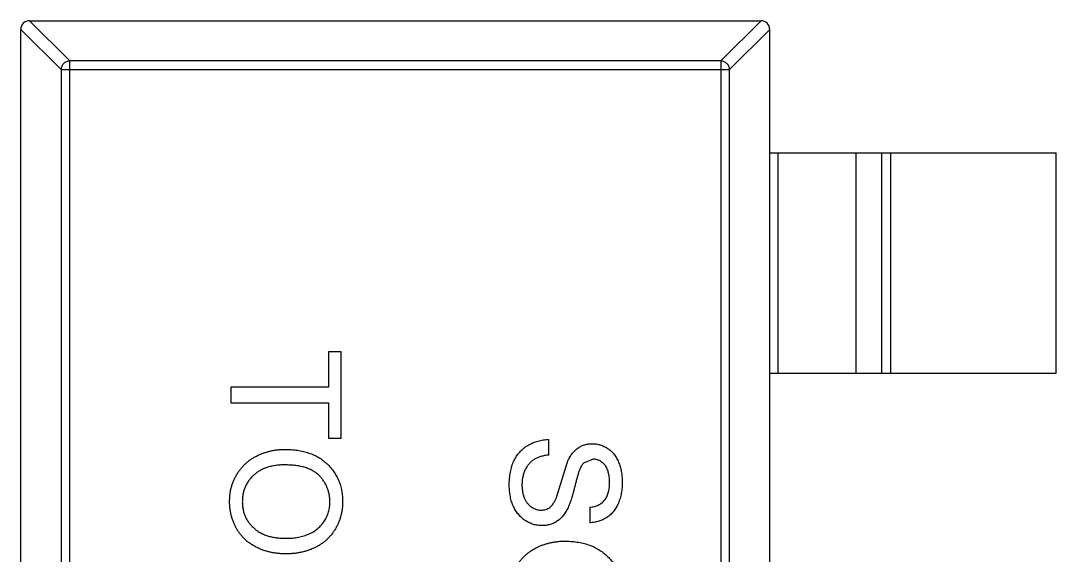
# Model space of a CAD drawing. Header units: inches. Extents: x -190 to 160, y -110 to 38.
# Drawn here: x 52.569 to 54.919, y -39.335 to -38.122 of the extents above; entities that cross this region are included whole.
import ezdxf

# ---------------------------------------------------------------- set-up
doc = ezdxf.new("R2010")
doc.units = ezdxf.units.IN
doc.header["$LTSCALE"] = 1.21
doc.header["$MEASUREMENT"] = 0
doc.layers.get('0').update_dxf_attribs({"linetype": 'CONTINUOUS'})

msp = doc.modelspace()

# ---------------------------------------------------------------- linework, layer by layer
at = {"color": 7, "linetype": 'Continuous'}
for p, q in [((52.5883, -38.1218), (52.6798, -38.2132)), ((52.5886, -38.1218), (54.2486, -38.1218)), ((54.1575, -38.2132), (54.2489, -38.1218)), ((52.6601, -38.2329), (52.5686, -38.1415)), ((52.5686, -41.1018), (52.5686, -38.1418)), ((54.2686, -38.1415), (54.1772, -38.2329)), ((54.2686, -41.1018), (54.2686, -38.1418)), ((52.6601, -38.2329), (52.6601, -41.0107)), ((52.6601, -38.2329), (54.1772, -38.2329)), ((52.6798, -41.0304), (52.6798, -38.2132)), ((54.1575, -38.2132), (52.6798, -38.2132)), ((54.1575, -38.2132), (54.1575, -41.0304)), ((54.1772, -41.0107), (54.1772, -38.2329)), ((54.2686, -38.4218), (54.9186, -38.4218)), ((54.2864, -38.4218), (54.2864, -38.9218)), ((54.4647, -38.9218), (54.4647, -38.4218)), ((54.5227, -38.9218), (54.5227, -38.4218)), ((54.5425, -38.4218), (54.5425, -38.9218)), ((54.9186, -38.9218), (54.9186, -38.4218)), ((53.267, -38.8735), (53.267, -38.9536)), ((53.2958, -38.8735), (53.267, -38.8735)), ((53.2958, -39.069), (53.2958, -38.8735)), ((54.2686, -38.9218), (54.9186, -38.9218)), ((53.0458, -38.9536), (53.0458, -38.9888)), ((53.267, -38.9536), (53.0458, -38.9536)), ((53.0458, -38.9888), (53.267, -38.9888)), ((53.267, -38.9888), (53.267, -39.069)), ((53.267, -39.069), (53.2958, -39.069)), ((53.767, -39.1074), (53.767, -39.0722)), ((53.7835, -39.2058), (53.8112, -39.1187)), ((53.8675, -39.117), (53.8454, -39.126)), ((53.8599, -39.226), (53.8599, -39.2613))]:
    msp.add_line(p, q, dxfattribs=at)
for centre, start, end in [((52.5886, -38.1418), 90, 180), ((54.2486, -38.1418), 0, 90)]:
    msp.add_arc(centre, 0.02, start, end, dxfattribs=at)
for points, knots in [([(52.6798, -38.2132), (52.6772, -38.2133), (52.6721, -38.2145), (52.6657, -38.2189), (52.6613, -38.2253), (52.6601, -38.2304), (52.6601, -38.2329)], [0, 0, 0, 0, 0.249032, 0.5, 0.750968, 1, 1, 1, 1]), ([(54.1772, -38.2329), (54.1771, -38.2304), (54.176, -38.2253), (54.1716, -38.2189), (54.1651, -38.2145), (54.16, -38.2133), (54.1575, -38.2132)], [0, 0, 0, 0, 0.249032, 0.5, 0.750968, 1, 1, 1, 1]), ([(53.6773, -39.1769), (53.6773, -39.1742), (53.6773, -39.1688), (53.6779, -39.161), (53.6786, -39.1535), (53.6798, -39.1463), (53.6813, -39.1395), (53.6831, -39.133), (53.6852, -39.1268), (53.6876, -39.121), (53.6905, -39.1155), (53.6935, -39.1103), (53.697, -39.1054), (53.7009, -39.1009), (53.7049, -39.0965), (53.7094, -39.0926), (53.7142, -39.0889), (53.7193, -39.0856), (53.7246, -39.0826), (53.7302, -39.0799), (53.7359, -39.0777), (53.7418, -39.0758), (53.7478, -39.0743), (53.7541, -39.0732), (53.7605, -39.0724), (53.7648, -39.0723), (53.767, -39.0722)], [0, 0, 0, 0, 0.052493, 0.102825, 0.151397, 0.198033, 0.242876, 0.285999, 0.327849, 0.368395, 0.407852, 0.446838, 0.485166, 0.523341, 0.561602, 0.59992, 0.638496, 0.677791, 0.71729, 0.756605, 0.796068, 0.835886, 0.875714, 0.916263, 0.95776, 1, 1, 1, 1]), ([(53.0426, -39.2132), (53.0427, -39.2103), (53.0428, -39.2046), (53.0436, -39.1962), (53.0449, -39.188), (53.0467, -39.1801), (53.0492, -39.1723), (53.0521, -39.1648), (53.0555, -39.1576), (53.0594, -39.1506), (53.0638, -39.1439), (53.0687, -39.1376), (53.0738, -39.1318), (53.0795, -39.1264), (53.0854, -39.1213), (53.0918, -39.1167), (53.0986, -39.1125), (53.1057, -39.1088), (53.113, -39.1054), (53.1205, -39.1026), (53.1281, -39.1001), (53.1358, -39.0981), (53.1436, -39.0965), (53.1515, -39.0955), (53.1595, -39.0947), (53.1648, -39.0946), (53.1675, -39.0946)], [0, 0, 0, 0, 0.044697, 0.088534, 0.131409, 0.173814, 0.215715, 0.257247, 0.298848, 0.340604, 0.382029, 0.42297, 0.463632, 0.504048, 0.544591, 0.584964, 0.626265, 0.667979, 0.709943, 0.751382, 0.792619, 0.833948, 0.875008, 0.916446, 0.957907, 1, 1, 1, 1]), ([(53.1675, -39.0946), (53.1726, -39.0947), (53.1823, -39.0949), (53.1965, -39.0964), (53.2099, -39.099), (53.2225, -39.1027), (53.2342, -39.1073), (53.2451, -39.113), (53.2551, -39.1198), (53.2643, -39.1276), (53.2724, -39.1362), (53.2796, -39.1454), (53.2856, -39.1553), (53.2906, -39.1657), (53.2944, -39.1768), (53.297, -39.1884), (53.2988, -39.2007), (53.299, -39.2091), (53.2991, -39.2133)], [0, 0, 0, 0, 0.075226, 0.146575, 0.2145, 0.27953, 0.342403, 0.403496, 0.463762, 0.523864, 0.583252, 0.641302, 0.698898, 0.756295, 0.814628, 0.874325, 0.935783, 1, 1, 1, 1]), ([(53.8112, -39.1187), (53.8128, -39.1158), (53.8158, -39.1101), (53.8213, -39.1024), (53.8274, -39.096), (53.8341, -39.0908), (53.8412, -39.0867), (53.8489, -39.0839), (53.8569, -39.0821), (53.8624, -39.0819), (53.8652, -39.0818)], [0, 0, 0, 0, 0.144805, 0.279512, 0.406394, 0.527502, 0.645393, 0.761885, 0.878942, 1, 1, 1, 1]), ([(53.8652, -39.0818), (53.8683, -39.0819), (53.8745, -39.0821), (53.8835, -39.0842), (53.8922, -39.0876), (53.8991, -39.0914), (53.9044, -39.0951), (53.9081, -39.0982), (53.9116, -39.1017), (53.9148, -39.1054), (53.9178, -39.1094), (53.9206, -39.1137), (53.923, -39.1184), (53.9261, -39.125), (53.9291, -39.1338), (53.9318, -39.1449), (53.9333, -39.1566), (53.9336, -39.1645), (53.9337, -39.1686)], [0, 0, 0, 0, 0.074995, 0.149165, 0.223664, 0.300412, 0.33957, 0.378921, 0.418096, 0.45823, 0.498427, 0.539708, 0.582216, 0.625824, 0.715481, 0.807384, 0.901634, 1, 1, 1, 1]), ([(53.767, -39.1074), (53.7638, -39.1078), (53.7578, -39.1086), (53.7491, -39.1106), (53.7414, -39.1133), (53.7344, -39.1167), (53.7283, -39.1211), (53.7227, -39.1264), (53.7179, -39.1328), (53.7137, -39.14), (53.7103, -39.1481), (53.7079, -39.1568), (53.7064, -39.1659), (53.7062, -39.1721), (53.7061, -39.1753)], [0, 0, 0, 0, 0.093796, 0.180188, 0.260363, 0.334847, 0.407093, 0.481448, 0.559271, 0.64227, 0.728586, 0.815978, 0.906035, 1, 1, 1, 1]), ([(53.8454, -39.126), (53.8447, -39.1269), (53.843, -39.1288), (53.8409, -39.1324), (53.8387, -39.1368), (53.8365, -39.1421), (53.8343, -39.1483), (53.8321, -39.1554), (53.8298, -39.1633), (53.8277, -39.1719), (53.8255, -39.1806), (53.8234, -39.1889), (53.8213, -39.1965), (53.8193, -39.2034), (53.8174, -39.2096), (53.8155, -39.2151), (53.8137, -39.22), (53.8124, -39.2229), (53.8119, -39.2243)], [0, 0, 0, 0, 0.032743, 0.07241, 0.119611, 0.174673, 0.237345, 0.308352, 0.38763, 0.474784, 0.563332, 0.645136, 0.720203, 0.789134, 0.851497, 0.907331, 0.956969, 1, 1, 1, 1]), ([(53.9048, -39.17), (53.9048, -39.1678), (53.9048, -39.1635), (53.9042, -39.1572), (53.9034, -39.1515), (53.9022, -39.1462), (53.9006, -39.1414), (53.8988, -39.137), (53.8965, -39.1331), (53.894, -39.1297), (53.8911, -39.1267), (53.8882, -39.1242), (53.8851, -39.1219), (53.8818, -39.1201), (53.8785, -39.1187), (53.8749, -39.1178), (53.8713, -39.1171), (53.8688, -39.1171), (53.8675, -39.117)], [0, 0, 0, 0, 0.091511, 0.177143, 0.257108, 0.331198, 0.400592, 0.465625, 0.526973, 0.585443, 0.641399, 0.695044, 0.746782, 0.796959, 0.847545, 0.897439, 0.947649, 1, 1, 1, 1]), ([(53.1671, -39.1299), (53.1635, -39.1299), (53.1565, -39.13), (53.1462, -39.1312), (53.1365, -39.1331), (53.1274, -39.1356), (53.1189, -39.139), (53.111, -39.143), (53.1037, -39.1479), (53.097, -39.1534), (53.091, -39.1595), (53.0858, -39.166), (53.0814, -39.173), (53.0778, -39.1802), (53.0749, -39.1879), (53.0729, -39.196), (53.0717, -39.2044), (53.0716, -39.2101), (53.0715, -39.213)], [0, 0, 0, 0, 0.075964, 0.148125, 0.217201, 0.2833, 0.347202, 0.4093, 0.470426, 0.531588, 0.591739, 0.650258, 0.707303, 0.764208, 0.821148, 0.879119, 0.938423, 1, 1, 1, 1]), ([(53.2702, -39.2135), (53.2701, -39.2107), (53.27, -39.2052), (53.2688, -39.197), (53.267, -39.1892), (53.2644, -39.1816), (53.261, -39.1743), (53.2569, -39.1674), (53.2521, -39.1607), (53.2465, -39.1544), (53.2401, -39.1485), (53.2326, -39.1435), (53.2241, -39.1393), (53.2146, -39.1358), (53.2041, -39.1331), (53.1927, -39.1313), (53.1802, -39.1301), (53.1716, -39.1299), (53.1671, -39.1299)], [0, 0, 0, 0, 0.055943, 0.110382, 0.164048, 0.216759, 0.269601, 0.323009, 0.377581, 0.433449, 0.490922, 0.550625, 0.613117, 0.679861, 0.751358, 0.828261, 0.910795, 1, 1, 1, 1]), ([(53.9337, -39.1686), (53.9336, -39.173), (53.9334, -39.1817), (53.9317, -39.1943), (53.9289, -39.206), (53.9257, -39.2152), (53.9225, -39.222), (53.92, -39.2268), (53.9171, -39.2313), (53.914, -39.2355), (53.9106, -39.2394), (53.9069, -39.2429), (53.903, -39.2463), (53.8975, -39.2502), (53.8901, -39.2544), (53.8805, -39.258), (53.8705, -39.2605), (53.8635, -39.261), (53.8599, -39.2613)], [0, 0, 0, 0, 0.100475, 0.195644, 0.286083, 0.372983, 0.415026, 0.456052, 0.495939, 0.535566, 0.574087, 0.612519, 0.651081, 0.689513, 0.766237, 0.84235, 0.919974, 1, 1, 1, 1]), ([(53.8599, -39.226), (53.8617, -39.2258), (53.8652, -39.2254), (53.8703, -39.2243), (53.875, -39.2227), (53.8794, -39.221), (53.8834, -39.2188), (53.8871, -39.2163), (53.8905, -39.2134), (53.8935, -39.2101), (53.8962, -39.2065), (53.8985, -39.2025), (53.9005, -39.198), (53.9021, -39.1932), (53.9033, -39.188), (53.9042, -39.1823), (53.9047, -39.1763), (53.9048, -39.1721), (53.9048, -39.17)], [0, 0, 0, 0, 0.067155, 0.131403, 0.192732, 0.251253, 0.307704, 0.362699, 0.417778, 0.472304, 0.527873, 0.58523, 0.645057, 0.707952, 0.774434, 0.84494, 0.920404, 1, 1, 1, 1]), ([(53.7514, -39.2677), (53.7482, -39.2676), (53.7417, -39.2673), (53.7321, -39.2651), (53.7228, -39.2616), (53.7155, -39.2575), (53.7099, -39.2536), (53.7058, -39.2503), (53.7021, -39.2467), (53.6986, -39.2428), (53.6953, -39.2386), (53.6922, -39.2341), (53.6894, -39.2293), (53.686, -39.2225), (53.6825, -39.2134), (53.6795, -39.2018), (53.6776, -39.1896), (53.6774, -39.1812), (53.6773, -39.1769)], [0, 0, 0, 0, 0.074816, 0.148535, 0.223872, 0.301297, 0.340894, 0.38034, 0.420127, 0.45995, 0.500831, 0.541907, 0.584439, 0.62808, 0.717267, 0.80786, 0.901925, 1, 1, 1, 1]), ([(53.7061, -39.1753), (53.7062, -39.1782), (53.7063, -39.1837), (53.7075, -39.1916), (53.7092, -39.1991), (53.7118, -39.206), (53.715, -39.2123), (53.7189, -39.2177), (53.7233, -39.2224), (53.7282, -39.226), (53.7334, -39.2289), (53.7388, -39.2309), (53.7442, -39.2322), (53.7479, -39.2324), (53.7497, -39.2324)], [0, 0, 0, 0, 0.105584, 0.205868, 0.300947, 0.393002, 0.480949, 0.562874, 0.641461, 0.717742, 0.791772, 0.862716, 0.931777, 1, 1, 1, 1]), ([(53.1704, -39.3318), (53.1673, -39.3317), (53.1612, -39.3316), (53.1521, -39.3309), (53.1433, -39.3297), (53.1348, -39.3281), (53.1264, -39.3259), (53.1183, -39.3233), (53.1105, -39.3202), (53.103, -39.3167), (53.0958, -39.3127), (53.089, -39.3083), (53.0827, -39.3034), (53.0768, -39.2983), (53.0714, -39.2926), (53.0664, -39.2866), (53.0619, -39.2802), (53.0578, -39.2734), (53.0543, -39.2664), (53.0512, -39.2592), (53.0485, -39.2519), (53.0464, -39.2444), (53.0447, -39.2368), (53.0435, -39.2291), (53.0428, -39.2212), (53.0427, -39.2159), (53.0426, -39.2132)], [0, 0, 0, 0, 0.04756, 0.093962, 0.139112, 0.183626, 0.227457, 0.270703, 0.313611, 0.35626, 0.398366, 0.439557, 0.480045, 0.519888, 0.559658, 0.599421, 0.639208, 0.679668, 0.72002, 0.759859, 0.79956, 0.839199, 0.878956, 0.918794, 0.959083, 1, 1, 1, 1]), ([(53.0715, -39.213), (53.0716, -39.216), (53.0717, -39.2218), (53.0729, -39.2304), (53.075, -39.2385), (53.0778, -39.2463), (53.0815, -39.2536), (53.0859, -39.2606), (53.0912, -39.267), (53.0973, -39.2732), (53.1041, -39.2786), (53.1116, -39.2835), (53.1198, -39.2875), (53.1287, -39.2909), (53.1382, -39.2934), (53.1485, -39.2952), (53.1594, -39.2964), (53.1669, -39.2965), (53.1707, -39.2965)], [0, 0, 0, 0, 0.061055, 0.119545, 0.176806, 0.232956, 0.288583, 0.344667, 0.401662, 0.46054, 0.520477, 0.581213, 0.643431, 0.707961, 0.775371, 0.846414, 0.921152, 1, 1, 1, 1]), ([(53.2991, -39.2133), (53.299, -39.2162), (53.2989, -39.2218), (53.2982, -39.2301), (53.2968, -39.2381), (53.295, -39.246), (53.2927, -39.2536), (53.29, -39.2611), (53.2865, -39.2683), (53.2827, -39.2753), (53.2784, -39.282), (53.2737, -39.2883), (53.2686, -39.2941), (53.2631, -39.2997), (53.2571, -39.3047), (53.2508, -39.3094), (53.244, -39.3136), (53.2369, -39.3174), (53.2295, -39.3208), (53.2218, -39.3237), (53.2138, -39.3262), (53.2056, -39.3283), (53.1972, -39.3298), (53.1885, -39.331), (53.1795, -39.3316), (53.1735, -39.3317), (53.1704, -39.3318)], [0, 0, 0, 0, 0.043099, 0.085587, 0.126908, 0.167967, 0.20845, 0.249025, 0.289281, 0.33001, 0.370598, 0.410466, 0.450033, 0.489688, 0.529116, 0.569037, 0.609703, 0.650759, 0.692509, 0.734219, 0.776707, 0.819552, 0.863351, 0.907839, 0.953334, 1, 1, 1, 1]), ([(53.1707, -39.2965), (53.1732, -39.2965), (53.178, -39.2965), (53.1852, -39.2959), (53.1921, -39.2952), (53.1988, -39.2941), (53.2052, -39.2926), (53.2114, -39.291), (53.2174, -39.2889), (53.2231, -39.2865), (53.2286, -39.2839), (53.2337, -39.2809), (53.2385, -39.2777), (53.2431, -39.2742), (53.2472, -39.2703), (53.2511, -39.2662), (53.2546, -39.2618), (53.2579, -39.2571), (53.2608, -39.2522), (53.2633, -39.2471), (53.2655, -39.2419), (53.2672, -39.2365), (53.2685, -39.231), (53.2695, -39.2253), (53.2701, -39.2195), (53.2702, -39.2155), (53.2702, -39.2135)], [0, 0, 0, 0, 0.050852, 0.099752, 0.147438, 0.194086, 0.239171, 0.28334, 0.326577, 0.368936, 0.410572, 0.451051, 0.490877, 0.530044, 0.568937, 0.607578, 0.64642, 0.685679, 0.724799, 0.763513, 0.802173, 0.84074, 0.879649, 0.919071, 0.959098, 1, 1, 1, 1]), ([(53.7497, -39.2324), (53.7515, -39.2323), (53.7551, -39.2322), (53.7602, -39.2311), (53.7649, -39.2291), (53.7694, -39.2264), (53.7735, -39.2227), (53.7772, -39.2181), (53.7806, -39.2123), (53.7825, -39.208), (53.7835, -39.2058)], [0, 0, 0, 0, 0.117768, 0.230176, 0.339843, 0.450625, 0.566943, 0.696021, 0.839438, 1, 1, 1, 1]), ([(53.8119, -39.2243), (53.811, -39.2261), (53.8094, -39.2296), (53.8066, -39.2346), (53.8038, -39.2393), (53.8007, -39.2436), (53.7974, -39.2475), (53.794, -39.2511), (53.7905, -39.2543), (53.7867, -39.2571), (53.7828, -39.2596), (53.7787, -39.2618), (53.7745, -39.2636), (53.7702, -39.2651), (53.7657, -39.2662), (53.7611, -39.2671), (53.7563, -39.2676), (53.7531, -39.2677), (53.7514, -39.2677)], [0, 0, 0, 0, 0.074931, 0.147078, 0.216364, 0.282503, 0.346688, 0.408836, 0.469262, 0.528432, 0.587001, 0.644416, 0.702189, 0.759767, 0.81849, 0.877633, 0.93802, 1, 1, 1, 1]), ([(53.6773, -39.4215), (53.6773, -39.4187), (53.6774, -39.413), (53.6782, -39.4046), (53.6795, -39.3964), (53.6814, -39.3884), (53.6838, -39.3807), (53.6867, -39.3732), (53.6901, -39.3659), (53.694, -39.3589), (53.6984, -39.3522), (53.7033, -39.346), (53.7085, -39.3401), (53.7141, -39.3347), (53.72, -39.3296), (53.7264, -39.325), (53.7332, -39.3208), (53.7403, -39.3171), (53.7476, -39.3137), (53.7551, -39.3109), (53.7627, -39.3084), (53.7704, -39.3064), (53.7782, -39.3049), (53.7861, -39.3038), (53.7941, -39.303), (53.7994, -39.303), (53.8022, -39.3029)], [0, 0, 0, 0, 0.044697, 0.088534, 0.131409, 0.173814, 0.215715, 0.257247, 0.298848, 0.340604, 0.382029, 0.42297, 0.463632, 0.504048, 0.544591, 0.584964, 0.626265, 0.667979, 0.709943, 0.751382, 0.792619, 0.833948, 0.875008, 0.916446, 0.957907, 1, 1, 1, 1]), ([(53.8022, -39.3029), (53.8072, -39.303), (53.8169, -39.3032), (53.8312, -39.3048), (53.8445, -39.3073), (53.8571, -39.311), (53.8688, -39.3157), (53.8797, -39.3213), (53.8897, -39.3282), (53.8989, -39.3359), (53.907, -39.3445), (53.9142, -39.3537), (53.9202, -39.3636), (53.9252, -39.374), (53.929, -39.3851), (53.9317, -39.3968), (53.9334, -39.409), (53.9336, -39.4174), (53.9337, -39.4217)], [0, 0, 0, 0, 0.075226, 0.146575, 0.2145, 0.27953, 0.342403, 0.403496, 0.463762, 0.523864, 0.583252, 0.641302, 0.698898, 0.756295, 0.814628, 0.874325, 0.935783, 1, 1, 1, 1])]:
    msp.add_open_spline(points, degree=3, knots=knots, dxfattribs=at)

doc.saveas('drawing.dxf')
